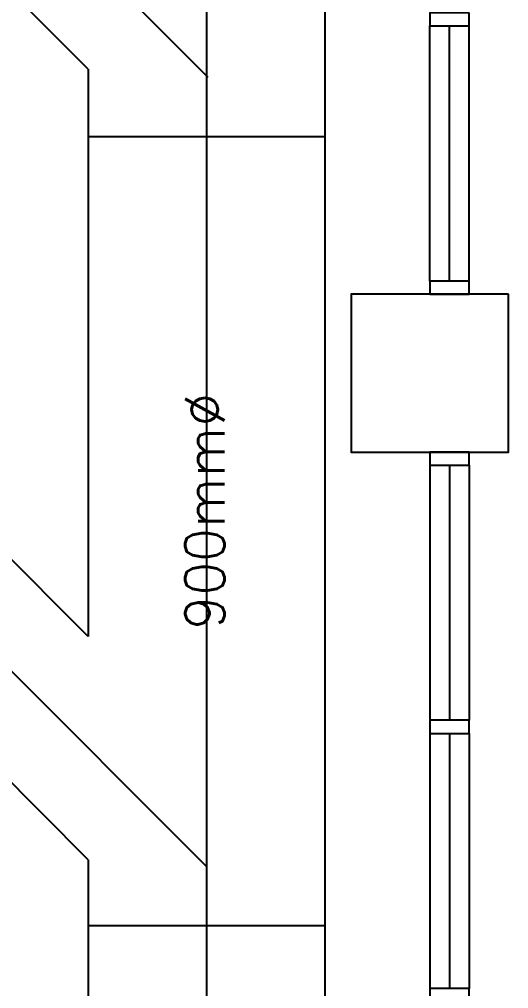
# Model space of a CAD drawing. Header units: inches. Extents: x 72602 to 350810, y -122122 to 43597.
# Drawn here: x 153393 to 155256, y -82661 to -78976 of the extents above; entities that cross this region are included whole.
import ezdxf

# ---------------------------------------------------------------- set-up
doc = ezdxf.new("R2010")
doc.units = ezdxf.units.IN
doc.header["$MEASUREMENT"] = 0
doc.layers.add('M-X-BKGD', color=8, linetype='Continuous')
doc.styles.add('SIMS', font='simplex.shx')

msp = doc.modelspace()

# ---------------------------------------------------------------- linework, layer by layer
at = {"layer": 'M-X-BKGD', "ltscale": 0.003}
for p, q in [((154105.7, -62645.4), (154105.7, -87820.6)), ((154105.7, -62645.4), (154105.7, -87820.6)), ((154111.5, -79196.4), (151460.7, -76545.5)), ((154111.5, -79196.4), (151460.7, -76545.5)), ((154105.7, -82196.4), (151454.8, -79545.5)), ((154105.7, -82196.4), (151454.8, -79545.5))]:
    msp.add_line(p, q, dxfattribs=at)
at = {"layer": 'M-X-BKGD', "ltscale": 0.2}
for p, q in [((154555.7, -74270.6), (154555.7, -87370.6)), ((154555.7, -74270.6), (154555.7, -87370.6)), ((154555.7, -76170.6), (154555.7, -87370.6)), ((154555.7, -76170.6), (154555.7, -87370.6)), ((154955.7, -78950.6), (154955.7, -79000.6)), ((154955.7, -78950.6), (154955.7, -79000.6)), ((155105.7, -79000.6), (155105.7, -78950.6)), ((155105.7, -79000.6), (155105.7, -78950.6)), ((154955.7, -79000.6), (155105.7, -79000.6)), ((154955.7, -79970.6), (154955.7, -79000.6)), ((154955.7, -79000.6), (155105.7, -79000.6)), ((154955.7, -79970.6), (154955.7, -79000.6)), ((155030.7, -79970.6), (155030.7, -79000.6)), ((155030.7, -79970.6), (155030.7, -79000.6)), ((155105.7, -79970.6), (155105.7, -79000.6)), ((155105.7, -79970.6), (155105.7, -79000.6)), ((153655.7, -79164.8), (153655.7, -81322.1)), ((153655.7, -79164.8), (153655.7, -81322.1)), ((155105.7, -79970.6), (154955.7, -79970.6)), ((154955.7, -79970.6), (154955.7, -80020.6)), ((155105.7, -79970.6), (154955.7, -79970.6)), ((154955.7, -79970.6), (154955.7, -80020.6)), ((155105.7, -80020.6), (155105.7, -79970.6)), ((155105.7, -80020.6), (155105.7, -79970.6)), ((155255.7, -80020.6), (154655.7, -80020.6)), ((154655.7, -80020.6), (154655.7, -80620.6)), ((155255.7, -80020.6), (154655.7, -80020.6)), ((154655.7, -80020.6), (154655.7, -80620.6)), ((154955.7, -80020.6), (155105.7, -80020.6)), ((154955.7, -80020.6), (155105.7, -80020.6)), ((155255.7, -80620.6), (155255.7, -80020.6)), ((155255.7, -80620.6), (155255.7, -80020.6)), ((154655.7, -80620.6), (155255.7, -80620.6)), ((154655.7, -80620.6), (155255.7, -80620.6)), ((155105.7, -80620.6), (154955.7, -80620.6)), ((154955.7, -80620.6), (154955.7, -80670.6)), ((155105.7, -80620.6), (154955.7, -80620.6)), ((154955.7, -80620.6), (154955.7, -80670.6)), ((155105.7, -80670.6), (155105.7, -80620.6)), ((155105.7, -80670.6), (155105.7, -80620.6)), ((154955.7, -80670.6), (155105.7, -80670.6)), ((154955.7, -80670.6), (154955.7, -81640.6)), ((154955.7, -80670.6), (155105.7, -80670.6)), ((154955.7, -80670.6), (154955.7, -81640.6)), ((155030.7, -80670.6), (155030.7, -81640.6)), ((155030.7, -80670.6), (155030.7, -81640.6)), ((155105.7, -80670.6), (155105.7, -81640.6)), ((155105.7, -80670.6), (155105.7, -81640.6)), ((155105.7, -81640.6), (154955.7, -81640.6)), ((154955.7, -81640.6), (154955.7, -81690.6)), ((155105.7, -81640.6), (154955.7, -81640.6)), ((154955.7, -81640.6), (154955.7, -81690.6)), ((155105.7, -81690.6), (155105.7, -81640.6)), ((155105.7, -81690.6), (155105.7, -81640.6)), ((154955.7, -81690.6), (155105.7, -81690.6)), ((154955.7, -81690.6), (154955.7, -82660.6)), ((154955.7, -81690.6), (155105.7, -81690.6)), ((154955.7, -81690.6), (154955.7, -82660.6)), ((155030.7, -81690.6), (155030.7, -82660.6)), ((155030.7, -81690.6), (155030.7, -82660.6)), ((155105.7, -81690.6), (155105.7, -82660.6)), ((155105.7, -81690.6), (155105.7, -82660.6)), ((153655.7, -82170.6), (153655.7, -84322.1)), ((153655.7, -82170.6), (153655.7, -84322.1)), ((155105.7, -82660.6), (154955.7, -82660.6)), ((154955.7, -82660.6), (154955.7, -82710.6)), ((155105.7, -82660.6), (154955.7, -82660.6)), ((154955.7, -82660.6), (154955.7, -82710.6)), ((155105.7, -82710.6), (155105.7, -82660.6)), ((155105.7, -82710.6), (155105.7, -82660.6))]:
    msp.add_line(p, q, dxfattribs=at)
at = {"layer": 'M-X-BKGD'}
for p, q in [((153655.7, -79164.8), (152727.1, -78236.2)), ((153655.7, -79164.8), (152727.1, -78236.2)), ((154955.7, -79970.6), (154955.7, -79000.6)), ((154955.7, -79970.6), (154955.7, -79000.6)), ((155030.7, -79970.6), (155030.7, -79000.6)), ((155030.7, -79970.6), (155030.7, -79000.6)), ((155105.7, -79970.6), (155105.7, -79000.6)), ((155105.7, -79970.6), (155105.7, -79000.6)), ((153655.7, -79420.6), (154555.7, -79420.6)), ((153655.7, -79420.6), (154555.7, -79420.6)), ((154955.7, -80670.6), (154955.7, -81640.6)), ((154955.7, -80670.6), (154955.7, -81640.6)), ((155030.7, -80670.6), (155030.7, -81640.6)), ((155030.7, -80670.6), (155030.7, -81640.6)), ((155105.7, -80670.6), (155105.7, -81640.6)), ((155105.7, -80670.6), (155105.7, -81640.6)), ((153655.7, -81322.1), (153287.6, -80954)), ((153655.7, -81322.1), (153287.6, -80954)), ((153655.7, -82170.6), (152862.7, -81377.7)), ((153655.7, -82170.6), (152862.7, -81377.7)), ((154955.7, -81690.6), (154955.7, -82660.6)), ((154955.7, -81690.6), (154955.7, -82660.6)), ((155030.7, -81690.6), (155030.7, -82660.6)), ((155030.7, -81690.6), (155030.7, -82660.6)), ((155105.7, -81690.6), (155105.7, -82660.6)), ((155105.7, -81690.6), (155105.7, -82660.6)), ((153655.7, -82420.6), (154555.7, -82420.6)), ((153655.7, -82420.6), (154555.7, -82420.6))]:
    msp.add_line(p, q, dxfattribs=at)
for points in [[(155105.7, -78950.6), (154955.7, -78950.6), (154955.7, -79000.6), (155105.7, -79000.6)], [(155105.7, -78950.6), (154955.7, -78950.6), (154955.7, -79000.6), (155105.7, -79000.6)], [(155105.7, -79970.6), (154955.7, -79970.6), (154955.7, -80020.6), (155105.7, -80020.6)], [(155105.7, -79970.6), (154955.7, -79970.6), (154955.7, -80020.6), (155105.7, -80020.6)], [(155255.7, -80020.6), (154655.7, -80020.6), (154655.7, -80620.6), (155255.7, -80620.6)], [(155255.7, -80020.6), (154655.7, -80020.6), (154655.7, -80620.6), (155255.7, -80620.6)], [(155105.7, -80620.6), (154955.7, -80620.6), (154955.7, -80670.6), (155105.7, -80670.6)], [(155105.7, -80620.6), (154955.7, -80620.6), (154955.7, -80670.6), (155105.7, -80670.6)], [(155105.7, -81640.6), (154955.7, -81640.6), (154955.7, -81690.6), (155105.7, -81690.6)], [(155105.7, -81640.6), (154955.7, -81640.6), (154955.7, -81690.6), (155105.7, -81690.6)]]:
    msp.add_lwpolyline(points, close=True, dxfattribs=at)

# ---------------------------------------------------------------- texts
at = {"layer": 'M-X-BKGD', "style": 'SIMS'}
msp.add_text('900mm∅', height=150, rotation=90, dxfattribs=at).set_placement((154173.9, -81295.2, -422.2))
msp.add_text('900mm∅', height=150, rotation=90, dxfattribs=at).set_placement((154173.9, -81295.2, -422.2))

doc.saveas('drawing.dxf')
